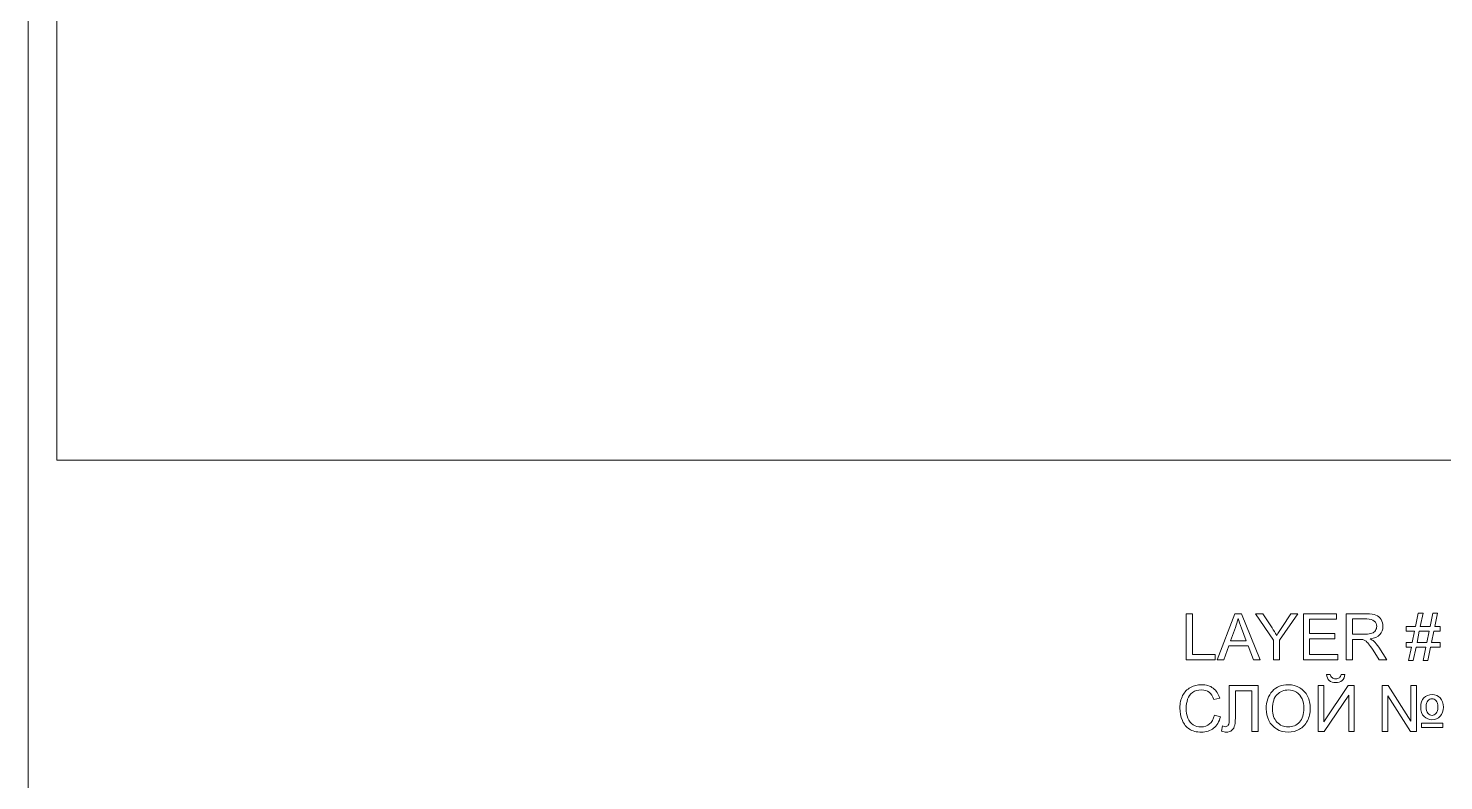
# Model space of a CAD drawing. Header units: millimetres. Extents: x -712 to 738, y -887 to 928.
# Drawn here: x -712.5 to -463.1, y -249.2 to -116.7 of the extents above; entities that cross this region are included whole.
import ezdxf

# ---------------------------------------------------------------- set-up
doc = ezdxf.new("R2010")
doc.units = ezdxf.units.MM
doc.header["$MEASUREMENT"] = 0
doc.layers.add('layer 1', color=7, linetype='Continuous')

msp = doc.modelspace()

# ---------------------------------------------------------------- linework, layer by layer
at = {"layer": 'layer 1', "lineweight": 9}
for points, knots in [([(-681.7377, -887.4186), (-681.7377, -887.4186), (706.7376, -887.4186), (706.7376, -887.4186), (706.7376, -887.4186), (723.657, -887.4186), (737.5, -873.5754), (737.5, -856.6561), (737.5, -856.6561), (737.5, -856.6561), (737.5, 556.8187), (737.5, 556.8187), (737.5, 556.8187), (737.5, 573.7381), (723.657, 587.5812), (706.7376, 587.5812), (706.7376, 587.5812), (706.7376, 587.5812), (-681.7377, 587.5812), (-681.7377, 587.5812), (-681.7377, 587.5812), (-698.657, 587.5812), (-712.5, 573.7381), (-712.5, 556.8187), (-712.5, 556.8187), (-712.5, 556.8187), (-712.5, -856.6561), (-712.5, -856.6561), (-712.5, -856.6561), (-712.5, -873.5754), (-698.657, -887.4186), (-681.7377, -887.4186)], [0, 0, 0, 0, 0.11111111, 0.11111111, 0.11111111, 0.11111111, 0.22222222, 0.22222222, 0.22222222, 0.22222222, 0.33333333, 0.33333333, 0.33333333, 0.33333333, 0.44444444, 0.44444444, 0.44444444, 0.44444444, 0.55555556, 0.55555556, 0.55555556, 0.55555556, 0.66666667, 0.66666667, 0.66666667, 0.66666667, 0.77777778, 0.77777778, 0.77777778, 0.77777778, 1, 1, 1, 1]), ([(-707.5, -192.7402), (-707.5, -192.7402), (-247.5, -192.7402), (-247.5, -192.7402), (-247.5, -192.7402), (-247.5, -192.7402), (-247.5, 87.2598), (-247.5, 87.2598), (-247.5, 87.2598), (-247.5, 87.2598), (-707.5, 87.2598), (-707.5, 87.2598), (-707.5, 87.2598), (-707.5, 87.2598), (-707.5, -192.7402), (-707.5, -192.7402)], [0, 0, 0, 0, 0.2, 0.2, 0.2, 0.2, 0.4, 0.4, 0.4, 0.4, 0.6, 0.6, 0.6, 0.6, 1, 1, 1, 1])]:
    msp.add_open_spline(points, degree=3, knots=knots, dxfattribs=at)
at = {"layer": 'layer 1', "color": 250, "lineweight": 9}
for points, knots in [([(-508.4726, -227.8837), (-508.4726, -227.8837), (-508.4726, -219.8008), (-508.4726, -219.8008), (-508.4726, -219.8008), (-508.4726, -219.8008), (-507.3972, -219.8008), (-507.3972, -219.8008), (-507.3972, -219.8008), (-507.3972, -219.8008), (-507.3972, -226.9354), (-507.3972, -226.9354), (-507.3972, -226.9354), (-507.3972, -226.9354), (-503.4126, -226.9354), (-503.4126, -226.9354), (-503.4126, -226.9354), (-503.4126, -226.9354), (-503.4126, -227.8837), (-503.4126, -227.8837), (-503.4126, -227.8837), (-503.4126, -227.8837), (-508.4726, -227.8837), (-508.4726, -227.8837)], [0, 0, 0, 0, 0.14285714, 0.14285714, 0.14285714, 0.14285714, 0.28571429, 0.28571429, 0.28571429, 0.28571429, 0.42857143, 0.42857143, 0.42857143, 0.42857143, 0.57142857, 0.57142857, 0.57142857, 0.57142857, 0.71428571, 0.71428571, 0.71428571, 0.71428571, 1, 1, 1, 1]), ([(-503.0201, -227.8837), (-503.0201, -227.8837), (-499.9109, -219.8008), (-499.9109, -219.8008), (-499.9109, -219.8008), (-499.9109, -219.8008), (-498.7317, -219.8008), (-498.7317, -219.8008), (-498.7317, -219.8008), (-498.7317, -219.8008), (-495.432, -227.8837), (-495.432, -227.8837), (-495.432, -227.8837), (-495.432, -227.8837), (-496.6526, -227.8837), (-496.6526, -227.8837), (-496.6526, -227.8837), (-496.6526, -227.8837), (-497.5903, -225.434), (-497.5903, -225.434), (-497.5903, -225.434), (-497.5903, -225.434), (-501.0033, -225.434), (-501.0033, -225.434), (-501.0033, -225.434), (-501.0033, -225.434), (-501.8825, -227.8837), (-501.8825, -227.8837), (-501.8825, -227.8837), (-501.8825, -227.8837), (-503.0201, -227.8837), (-503.0201, -227.8837)], [0, 0, 0, 0, 0.11111111, 0.11111111, 0.11111111, 0.11111111, 0.22222222, 0.22222222, 0.22222222, 0.22222222, 0.33333333, 0.33333333, 0.33333333, 0.33333333, 0.44444444, 0.44444444, 0.44444444, 0.44444444, 0.55555556, 0.55555556, 0.55555556, 0.55555556, 0.66666667, 0.66666667, 0.66666667, 0.66666667, 0.77777778, 0.77777778, 0.77777778, 0.77777778, 1, 1, 1, 1]), ([(-500.6882, -224.5648), (-500.6882, -224.5648), (-497.9261, -224.5648), (-497.9261, -224.5648), (-497.9261, -224.5648), (-497.9261, -224.5648), (-498.7714, -222.3239), (-498.7714, -222.3239), (-498.7714, -222.3239), (-499.0261, -221.6428), (-499.2185, -221.0803), (-499.3524, -220.6362), (-499.3524, -220.6362), (-499.4638, -221.163), (-499.6129, -221.6804), (-499.7996, -222.1922), (-499.7996, -222.1922), (-499.7996, -222.1922), (-500.6882, -224.5648), (-500.6882, -224.5648)], [0, 0, 0, 0, 0.16666667, 0.16666667, 0.16666667, 0.16666667, 0.33333333, 0.33333333, 0.33333333, 0.33333333, 0.5, 0.5, 0.5, 0.5, 0.66666667, 0.66666667, 0.66666667, 0.66666667, 1, 1, 1, 1]), ([(-493.136, -227.8837), (-493.136, -227.8837), (-493.136, -224.4594), (-493.136, -224.4594), (-493.136, -224.4594), (-493.136, -224.4594), (-496.2603, -219.8008), (-496.2603, -219.8008), (-496.2603, -219.8008), (-496.2603, -219.8008), (-494.9698, -219.8008), (-494.9698, -219.8008), (-494.9698, -219.8008), (-494.9698, -219.8008), (-493.368, -222.2468), (-493.368, -222.2468), (-493.368, -222.2468), (-493.0699, -222.7002), (-492.7925, -223.1537), (-492.5398, -223.6071), (-492.5398, -223.6071), (-492.2927, -223.1838), (-491.9927, -222.7096), (-491.6436, -222.1828), (-491.6436, -222.1828), (-491.6436, -222.1828), (-490.0739, -219.8008), (-490.0739, -219.8008), (-490.0739, -219.8008), (-490.0739, -219.8008), (-488.8231, -219.8008), (-488.8231, -219.8008), (-488.8231, -219.8008), (-488.8231, -219.8008), (-492.0605, -224.4594), (-492.0605, -224.4594), (-492.0605, -224.4594), (-492.0605, -224.4594), (-492.0605, -227.8837), (-492.0605, -227.8837), (-492.0605, -227.8837), (-492.0605, -227.8837), (-493.136, -227.8837), (-493.136, -227.8837)], [0, 0, 0, 0, 0.08333333, 0.08333333, 0.08333333, 0.08333333, 0.16666667, 0.16666667, 0.16666667, 0.16666667, 0.25, 0.25, 0.25, 0.25, 0.33333333, 0.33333333, 0.33333333, 0.33333333, 0.41666667, 0.41666667, 0.41666667, 0.41666667, 0.5, 0.5, 0.5, 0.5, 0.58333333, 0.58333333, 0.58333333, 0.58333333, 0.66666667, 0.66666667, 0.66666667, 0.66666667, 0.75, 0.75, 0.75, 0.75, 0.83333333, 0.83333333, 0.83333333, 0.83333333, 1, 1, 1, 1]), ([(-487.8477, -227.8837), (-487.8477, -227.8837), (-487.8477, -219.8008), (-487.8477, -219.8008), (-487.8477, -219.8008), (-487.8477, -219.8008), (-481.9952, -219.8008), (-481.9952, -219.8008), (-481.9952, -219.8008), (-481.9952, -219.8008), (-481.9952, -220.7491), (-481.9952, -220.7491), (-481.9952, -220.7491), (-481.9952, -220.7491), (-486.7722, -220.7491), (-486.7722, -220.7491), (-486.7722, -220.7491), (-486.7722, -220.7491), (-486.7722, -223.2327), (-486.7722, -223.2327), (-486.7722, -223.2327), (-486.7722, -223.2327), (-482.3009, -223.2327), (-482.3009, -223.2327), (-482.3009, -223.2327), (-482.3009, -223.2327), (-482.3009, -224.1809), (-482.3009, -224.1809), (-482.3009, -224.1809), (-482.3009, -224.1809), (-486.7722, -224.1809), (-486.7722, -224.1809), (-486.7722, -224.1809), (-486.7722, -224.1809), (-486.7722, -226.9354), (-486.7722, -226.9354), (-486.7722, -226.9354), (-486.7722, -226.9354), (-481.8028, -226.9354), (-481.8028, -226.9354), (-481.8028, -226.9354), (-481.8028, -226.9354), (-481.8028, -227.8837), (-481.8028, -227.8837), (-481.8028, -227.8837), (-481.8028, -227.8837), (-487.8477, -227.8837), (-487.8477, -227.8837)], [0, 0, 0, 0, 0.07692308, 0.07692308, 0.07692308, 0.07692308, 0.15384615, 0.15384615, 0.15384615, 0.15384615, 0.23076923, 0.23076923, 0.23076923, 0.23076923, 0.30769231, 0.30769231, 0.30769231, 0.30769231, 0.38461538, 0.38461538, 0.38461538, 0.38461538, 0.46153846, 0.46153846, 0.46153846, 0.46153846, 0.53846154, 0.53846154, 0.53846154, 0.53846154, 0.61538462, 0.61538462, 0.61538462, 0.61538462, 0.69230769, 0.69230769, 0.69230769, 0.69230769, 0.76923077, 0.76923077, 0.76923077, 0.76923077, 0.84615385, 0.84615385, 0.84615385, 0.84615385, 1, 1, 1, 1]), ([(-480.2973, -227.8837), (-480.2973, -227.8837), (-480.2973, -219.8008), (-480.2973, -219.8008), (-480.2973, -219.8008), (-480.2973, -219.8008), (-476.705, -219.8008), (-476.705, -219.8008), (-476.705, -219.8008), (-475.9824, -219.8008), (-475.4334, -219.8742), (-475.058, -220.0191), (-475.058, -220.0191), (-474.6826, -220.164), (-474.3825, -220.4199), (-474.158, -220.7867), (-474.158, -220.7867), (-473.9335, -221.1536), (-473.8222, -221.56), (-473.8222, -222.0041), (-473.8222, -222.0041), (-473.8222, -222.5779), (-474.009, -223.0615), (-474.3806, -223.4547), (-474.3806, -223.4547), (-474.7523, -223.8479), (-475.3259, -224.0963), (-476.1031, -224.2035), (-476.1031, -224.2035), (-475.8183, -224.339), (-475.6032, -224.4745), (-475.4561, -224.6062), (-475.4561, -224.6062), (-475.1429, -224.8921), (-474.8467, -225.2515), (-474.5693, -225.6824), (-474.5693, -225.6824), (-474.5693, -225.6824), (-473.1676, -227.8837), (-473.1676, -227.8837), (-473.1676, -227.8837), (-473.1676, -227.8837), (-474.5071, -227.8837), (-474.5071, -227.8837), (-474.5071, -227.8837), (-474.5071, -227.8837), (-475.5787, -226.2017), (-475.5787, -226.2017), (-475.5787, -226.2017), (-475.89, -225.7143), (-476.1485, -225.3437), (-476.3503, -225.0859), (-476.3503, -225.0859), (-476.5541, -224.8282), (-476.7352, -224.6494), (-476.8956, -224.5459), (-476.8956, -224.5459), (-477.0541, -224.4443), (-477.2182, -224.3729), (-477.3843, -224.3315), (-477.3843, -224.3315), (-477.505, -224.307), (-477.703, -224.2938), (-477.9804, -224.2938), (-477.9804, -224.2938), (-477.9804, -224.2938), (-479.2218, -224.2938), (-479.2218, -224.2938), (-479.2218, -224.2938), (-479.2218, -224.2938), (-479.2218, -227.8837), (-479.2218, -227.8837), (-479.2218, -227.8837), (-479.2218, -227.8837), (-480.2973, -227.8837), (-480.2973, -227.8837)], [0, 0, 0, 0, 0.05, 0.05, 0.05, 0.05, 0.1, 0.1, 0.1, 0.1, 0.15, 0.15, 0.15, 0.15, 0.2, 0.2, 0.2, 0.2, 0.25, 0.25, 0.25, 0.25, 0.3, 0.3, 0.3, 0.3, 0.35, 0.35, 0.35, 0.35, 0.4, 0.4, 0.4, 0.4, 0.45, 0.45, 0.45, 0.45, 0.5, 0.5, 0.5, 0.5, 0.55, 0.55, 0.55, 0.55, 0.6, 0.6, 0.6, 0.6, 0.65, 0.65, 0.65, 0.65, 0.7, 0.7, 0.7, 0.7, 0.75, 0.75, 0.75, 0.75, 0.8, 0.8, 0.8, 0.8, 0.85, 0.85, 0.85, 0.85, 0.9, 0.9, 0.9, 0.9, 1, 1, 1, 1]), ([(-479.2218, -223.3681), (-479.2218, -223.3681), (-476.9201, -223.3681), (-476.9201, -223.3681), (-476.9201, -223.3681), (-476.4295, -223.3681), (-476.0485, -223.3173), (-475.773, -223.2157), (-475.773, -223.2157), (-475.4976, -223.116), (-475.2881, -222.9542), (-475.1466, -222.7303), (-475.1466, -222.7303), (-475.0032, -222.5083), (-474.9315, -222.2675), (-474.9315, -222.0059), (-474.9315, -222.0059), (-474.9315, -221.624), (-475.0693, -221.3079), (-475.3467, -221.0614), (-475.3467, -221.0614), (-475.6239, -220.815), (-476.0616, -220.6927), (-476.6598, -220.6927), (-476.6598, -220.6927), (-476.6598, -220.6927), (-479.2218, -220.6927), (-479.2218, -220.6927), (-479.2218, -220.6927), (-479.2218, -220.6927), (-479.2218, -223.3681), (-479.2218, -223.3681)], [0, 0, 0, 0, 0.11111111, 0.11111111, 0.11111111, 0.11111111, 0.22222222, 0.22222222, 0.22222222, 0.22222222, 0.33333333, 0.33333333, 0.33333333, 0.33333333, 0.44444444, 0.44444444, 0.44444444, 0.44444444, 0.55555556, 0.55555556, 0.55555556, 0.55555556, 0.66666667, 0.66666667, 0.66666667, 0.66666667, 0.77777778, 0.77777778, 0.77777778, 0.77777778, 1, 1, 1, 1]), ([(-469.3056, -228.0192), (-469.3056, -228.0192), (-468.8245, -225.6711), (-468.8245, -225.6711), (-468.8245, -225.6711), (-468.8245, -225.6711), (-469.7583, -225.6711), (-469.7583, -225.6711), (-469.7583, -225.6711), (-469.7583, -225.6711), (-469.7583, -224.847), (-469.7583, -224.847), (-469.7583, -224.847), (-469.7583, -224.847), (-468.6565, -224.847), (-468.6565, -224.847), (-468.6565, -224.847), (-468.6565, -224.847), (-468.2471, -222.8489), (-468.2471, -222.8489), (-468.2471, -222.8489), (-468.2471, -222.8489), (-469.7583, -222.8489), (-469.7583, -222.8489), (-469.7583, -222.8489), (-469.7583, -222.8489), (-469.7583, -222.0248), (-469.7583, -222.0248), (-469.7583, -222.0248), (-469.7583, -222.0248), (-468.0792, -222.0248), (-468.0792, -222.0248), (-468.0792, -222.0248), (-468.0792, -222.0248), (-467.5962, -219.6654), (-467.5962, -219.6654), (-467.5962, -219.6654), (-467.5962, -219.6654), (-466.7661, -219.6654), (-466.7661, -219.6654), (-466.7661, -219.6654), (-466.7661, -219.6654), (-467.2491, -222.0248), (-467.2491, -222.0248), (-467.2491, -222.0248), (-467.2491, -222.0248), (-465.5228, -222.0248), (-465.5228, -222.0248), (-465.5228, -222.0248), (-465.5228, -222.0248), (-465.0398, -219.6654), (-465.0398, -219.6654), (-465.0398, -219.6654), (-465.0398, -219.6654), (-464.2116, -219.6654), (-464.2116, -219.6654), (-464.2116, -219.6654), (-464.2116, -219.6654), (-464.6945, -222.0248), (-464.6945, -222.0248), (-464.6945, -222.0248), (-464.6945, -222.0248), (-463.7361, -222.0248), (-463.7361, -222.0248), (-463.7361, -222.0248), (-463.7361, -222.0248), (-463.7361, -222.8489), (-463.7361, -222.8489), (-463.7361, -222.8489), (-463.7361, -222.8489), (-464.8625, -222.8489), (-464.8625, -222.8489), (-464.8625, -222.8489), (-464.8625, -222.8489), (-465.2718, -224.847), (-465.2718, -224.847), (-465.2718, -224.847), (-465.2718, -224.847), (-463.7361, -224.847), (-463.7361, -224.847), (-463.7361, -224.847), (-463.7361, -224.847), (-463.7361, -225.6711), (-463.7361, -225.6711), (-463.7361, -225.6711), (-463.7361, -225.6711), (-465.4398, -225.6711), (-465.4398, -225.6711), (-465.4398, -225.6711), (-465.4398, -225.6711), (-465.9209, -228.0192), (-465.9209, -228.0192), (-465.9209, -228.0192), (-465.9209, -228.0192), (-466.751, -228.0192), (-466.751, -228.0192), (-466.751, -228.0192), (-466.751, -228.0192), (-466.2699, -225.6711), (-466.2699, -225.6711), (-466.2699, -225.6711), (-466.2699, -225.6711), (-467.9962, -225.6711), (-467.9962, -225.6711), (-467.9962, -225.6711), (-467.9962, -225.6711), (-468.4773, -228.0192), (-468.4773, -228.0192), (-468.4773, -228.0192), (-468.4773, -228.0192), (-469.3056, -228.0192), (-469.3056, -228.0192)], [0, 0, 0, 0, 0.03448276, 0.03448276, 0.03448276, 0.03448276, 0.06896552, 0.06896552, 0.06896552, 0.06896552, 0.10344828, 0.10344828, 0.10344828, 0.10344828, 0.13793103, 0.13793103, 0.13793103, 0.13793103, 0.17241379, 0.17241379, 0.17241379, 0.17241379, 0.20689655, 0.20689655, 0.20689655, 0.20689655, 0.24137931, 0.24137931, 0.24137931, 0.24137931, 0.27586207, 0.27586207, 0.27586207, 0.27586207, 0.31034483, 0.31034483, 0.31034483, 0.31034483, 0.34482759, 0.34482759, 0.34482759, 0.34482759, 0.37931034, 0.37931034, 0.37931034, 0.37931034, 0.4137931, 0.4137931, 0.4137931, 0.4137931, 0.44827586, 0.44827586, 0.44827586, 0.44827586, 0.48275862, 0.48275862, 0.48275862, 0.48275862, 0.51724138, 0.51724138, 0.51724138, 0.51724138, 0.55172414, 0.55172414, 0.55172414, 0.55172414, 0.5862069, 0.5862069, 0.5862069, 0.5862069, 0.62068966, 0.62068966, 0.62068966, 0.62068966, 0.65517241, 0.65517241, 0.65517241, 0.65517241, 0.68965517, 0.68965517, 0.68965517, 0.68965517, 0.72413793, 0.72413793, 0.72413793, 0.72413793, 0.75862069, 0.75862069, 0.75862069, 0.75862069, 0.79310345, 0.79310345, 0.79310345, 0.79310345, 0.82758621, 0.82758621, 0.82758621, 0.82758621, 0.86206897, 0.86206897, 0.86206897, 0.86206897, 0.89655172, 0.89655172, 0.89655172, 0.89655172, 0.93103448, 0.93103448, 0.93103448, 0.93103448, 1, 1, 1, 1]), ([(-467.8283, -224.847), (-467.8283, -224.847), (-466.102, -224.847), (-466.102, -224.847), (-466.102, -224.847), (-466.102, -224.847), (-465.6926, -222.8489), (-465.6926, -222.8489), (-465.6926, -222.8489), (-465.6926, -222.8489), (-467.4189, -222.8489), (-467.4189, -222.8489), (-467.4189, -222.8489), (-467.4189, -222.8489), (-467.8283, -224.847), (-467.8283, -224.847)], [0, 0, 0, 0, 0.2, 0.2, 0.2, 0.2, 0.4, 0.4, 0.4, 0.4, 0.6, 0.6, 0.6, 0.6, 1, 1, 1, 1]), ([(-481.198, -230.4708), (-481.198, -230.4708), (-480.5189, -230.4708), (-480.5189, -230.4708), (-480.5189, -230.4708), (-480.5736, -230.9355), (-480.7434, -231.293), (-481.0264, -231.5413), (-481.0264, -231.5413), (-481.3093, -231.7916), (-481.6849, -231.9157), (-482.1547, -231.9157), (-482.1547, -231.9157), (-482.6262, -231.9157), (-483.0036, -231.7916), (-483.2848, -231.5451), (-483.2848, -231.5451), (-483.5658, -231.2967), (-483.7356, -230.9392), (-483.7903, -230.4708), (-483.7903, -230.4708), (-483.7903, -230.4708), (-483.1112, -230.4708), (-483.1112, -230.4708), (-483.1112, -230.4708), (-483.0602, -230.7248), (-482.9565, -230.9148), (-482.8036, -231.039), (-482.8036, -231.039), (-482.6508, -231.165), (-482.4432, -231.2271), (-482.1848, -231.2271), (-482.1848, -231.2271), (-481.8848, -231.2271), (-481.6584, -231.1669), (-481.5056, -231.0446), (-481.5056, -231.0446), (-481.3528, -230.9242), (-481.249, -230.7323), (-481.198, -230.4708)], [0, 0, 0, 0, 0.09090909, 0.09090909, 0.09090909, 0.09090909, 0.18181818, 0.18181818, 0.18181818, 0.18181818, 0.27272727, 0.27272727, 0.27272727, 0.27272727, 0.36363636, 0.36363636, 0.36363636, 0.36363636, 0.45454545, 0.45454545, 0.45454545, 0.45454545, 0.54545455, 0.54545455, 0.54545455, 0.54545455, 0.63636364, 0.63636364, 0.63636364, 0.63636364, 0.72727273, 0.72727273, 0.72727273, 0.72727273, 0.81818182, 0.81818182, 0.81818182, 0.81818182, 1, 1, 1, 1]), ([(-503.523, -237.6599), (-503.523, -237.6599), (-502.4476, -237.9308), (-502.4476, -237.9308), (-502.4476, -237.9308), (-502.6722, -238.8095), (-503.0759, -239.4774), (-503.6589, -239.9384), (-503.6589, -239.9384), (-504.2419, -240.3993), (-504.955, -240.6308), (-505.7983, -240.6308), (-505.7983, -240.6308), (-506.6699, -240.6308), (-507.3794, -240.4539), (-507.9265, -240.0983), (-507.9265, -240.0983), (-508.4736, -239.7446), (-508.8887, -239.2309), (-509.1736, -238.5593), (-509.1736, -238.5593), (-509.4585, -237.8857), (-509.6019, -237.1651), (-509.6019, -236.3937), (-509.6019, -236.3937), (-509.6019, -235.5526), (-509.4414, -234.8189), (-509.1188, -234.1923), (-509.1188, -234.1923), (-508.7963, -233.5658), (-508.3378, -233.0898), (-507.7435, -232.7643), (-507.7435, -232.7643), (-507.1491, -232.4388), (-506.4945, -232.277), (-505.7814, -232.277), (-505.7814, -232.277), (-504.9701, -232.277), (-504.289, -232.4821), (-503.7381, -232.8941), (-503.7381, -232.8941), (-503.1853, -233.3062), (-502.8004, -233.8838), (-502.5834, -234.6288), (-502.5834, -234.6288), (-502.5834, -234.6288), (-503.6362, -234.8772), (-503.6362, -234.8772), (-503.6362, -234.8772), (-503.823, -234.2902), (-504.0966, -233.8612), (-504.4531, -233.594), (-504.4531, -233.594), (-504.8097, -233.325), (-505.2588, -233.1914), (-505.8002, -233.1914), (-505.8002, -233.1914), (-506.4209, -233.1914), (-506.9417, -233.34), (-507.3586, -233.6373), (-507.3586, -233.6373), (-507.7756, -233.9346), (-508.0699, -234.3353), (-508.2377, -234.8358), (-508.2377, -234.8358), (-508.4076, -235.3382), (-508.4924, -235.8556), (-508.4924, -236.388), (-508.4924, -236.388), (-508.4924, -237.0748), (-508.3925, -237.675), (-508.1925, -238.1867), (-508.1925, -238.1867), (-507.9925, -238.7004), (-507.6812, -239.0823), (-507.2586, -239.3363), (-507.2586, -239.3363), (-506.836, -239.5903), (-506.3794, -239.7164), (-505.887, -239.7164), (-505.887, -239.7164), (-505.287, -239.7164), (-504.7814, -239.5433), (-504.3663, -239.199), (-504.3663, -239.199), (-503.9513, -238.8528), (-503.6702, -238.341), (-503.523, -237.6599)], [0, 0, 0, 0, 0.04347826, 0.04347826, 0.04347826, 0.04347826, 0.08695652, 0.08695652, 0.08695652, 0.08695652, 0.13043478, 0.13043478, 0.13043478, 0.13043478, 0.17391304, 0.17391304, 0.17391304, 0.17391304, 0.2173913, 0.2173913, 0.2173913, 0.2173913, 0.26086957, 0.26086957, 0.26086957, 0.26086957, 0.30434783, 0.30434783, 0.30434783, 0.30434783, 0.34782609, 0.34782609, 0.34782609, 0.34782609, 0.39130435, 0.39130435, 0.39130435, 0.39130435, 0.43478261, 0.43478261, 0.43478261, 0.43478261, 0.47826087, 0.47826087, 0.47826087, 0.47826087, 0.52173913, 0.52173913, 0.52173913, 0.52173913, 0.56521739, 0.56521739, 0.56521739, 0.56521739, 0.60869565, 0.60869565, 0.60869565, 0.60869565, 0.65217391, 0.65217391, 0.65217391, 0.65217391, 0.69565217, 0.69565217, 0.69565217, 0.69565217, 0.73913043, 0.73913043, 0.73913043, 0.73913043, 0.7826087, 0.7826087, 0.7826087, 0.7826087, 0.82608696, 0.82608696, 0.82608696, 0.82608696, 0.86956522, 0.86956522, 0.86956522, 0.86956522, 0.91304348, 0.91304348, 0.91304348, 0.91304348, 1, 1, 1, 1]), ([(-500.8967, -232.4124), (-500.8967, -232.4124), (-495.8367, -232.4124), (-495.8367, -232.4124), (-495.8367, -232.4124), (-495.8367, -232.4124), (-495.8367, -240.4953), (-495.8367, -240.4953), (-495.8367, -240.4953), (-495.8367, -240.4953), (-496.9121, -240.4953), (-496.9121, -240.4953), (-496.9121, -240.4953), (-496.9121, -240.4953), (-496.9121, -233.3607), (-496.9121, -233.3607), (-496.9121, -233.3607), (-496.9121, -233.3607), (-499.8213, -233.3607), (-499.8213, -233.3607), (-499.8213, -233.3607), (-499.8213, -233.3607), (-499.8213, -237.5244), (-499.8213, -237.5244), (-499.8213, -237.5244), (-499.8213, -238.3711), (-499.8609, -238.9901), (-499.9402, -239.3833), (-499.9402, -239.3833), (-500.0195, -239.7785), (-500.1873, -240.0833), (-500.442, -240.3034), (-500.442, -240.3034), (-500.6967, -240.5216), (-501.0212, -240.6308), (-501.4118, -240.6308), (-501.4118, -240.6308), (-501.6495, -240.6308), (-501.9344, -240.5818), (-502.2664, -240.484), (-502.2664, -240.484), (-502.2664, -240.484), (-502.074, -239.5357), (-502.074, -239.5357), (-502.074, -239.5357), (-501.8985, -239.6261), (-501.7476, -239.6712), (-501.6231, -239.6712), (-501.6231, -239.6712), (-501.3816, -239.6712), (-501.1986, -239.5809), (-501.0779, -239.3984), (-501.0779, -239.3984), (-500.9571, -239.2159), (-500.8967, -238.7869), (-500.8967, -238.1096), (-500.8967, -238.1096), (-500.8967, -238.1096), (-500.8967, -232.4124), (-500.8967, -232.4124)], [0, 0, 0, 0, 0.0625, 0.0625, 0.0625, 0.0625, 0.125, 0.125, 0.125, 0.125, 0.1875, 0.1875, 0.1875, 0.1875, 0.25, 0.25, 0.25, 0.25, 0.3125, 0.3125, 0.3125, 0.3125, 0.375, 0.375, 0.375, 0.375, 0.4375, 0.4375, 0.4375, 0.4375, 0.5, 0.5, 0.5, 0.5, 0.5625, 0.5625, 0.5625, 0.5625, 0.625, 0.625, 0.625, 0.625, 0.6875, 0.6875, 0.6875, 0.6875, 0.75, 0.75, 0.75, 0.75, 0.8125, 0.8125, 0.8125, 0.8125, 0.875, 0.875, 0.875, 0.875, 1, 1, 1, 1]), ([(-494.3952, -236.5611), (-494.3952, -235.2215), (-494.033, -234.1716), (-493.3105, -233.4134), (-493.3105, -233.4134), (-492.5879, -232.6552), (-491.6558, -232.277), (-490.5125, -232.277), (-490.5125, -232.277), (-489.7635, -232.277), (-489.09, -232.4557), (-488.4881, -232.8113), (-488.4881, -232.8113), (-487.8882, -233.1669), (-487.4297, -233.6636), (-487.1147, -234.3015), (-487.1147, -234.3015), (-486.7996, -234.9374), (-486.6411, -235.6599), (-486.6411, -236.467), (-486.6411, -236.467), (-486.6411, -237.2855), (-486.8071, -238.0193), (-487.1391, -238.6646), (-487.1391, -238.6646), (-487.4712, -239.3118), (-487.941, -239.801), (-488.5485, -240.1322), (-488.5485, -240.1322), (-489.1579, -240.4652), (-489.8145, -240.6308), (-490.5182, -240.6308), (-490.5182, -240.6308), (-491.2823, -240.6308), (-491.9634, -240.4464), (-492.5652, -240.0795), (-492.5652, -240.0795), (-493.1652, -239.7126), (-493.6217, -239.2121), (-493.9312, -238.5762), (-493.9312, -238.5762), (-494.2406, -237.9421), (-494.3952, -237.2704), (-494.3952, -236.5611)], [0, 0, 0, 0, 0.08333333, 0.08333333, 0.08333333, 0.08333333, 0.16666667, 0.16666667, 0.16666667, 0.16666667, 0.25, 0.25, 0.25, 0.25, 0.33333333, 0.33333333, 0.33333333, 0.33333333, 0.41666667, 0.41666667, 0.41666667, 0.41666667, 0.5, 0.5, 0.5, 0.5, 0.58333333, 0.58333333, 0.58333333, 0.58333333, 0.66666667, 0.66666667, 0.66666667, 0.66666667, 0.75, 0.75, 0.75, 0.75, 0.83333333, 0.83333333, 0.83333333, 0.83333333, 1, 1, 1, 1]), ([(-493.2859, -236.5799), (-493.2859, -237.5527), (-493.0237, -238.3184), (-492.4991, -238.8772), (-492.4991, -238.8772), (-491.9747, -239.436), (-491.3163, -239.7164), (-490.5238, -239.7164), (-490.5238, -239.7164), (-489.7164, -239.7164), (-489.0542, -239.4341), (-488.5316, -238.8697), (-488.5316, -238.8697), (-488.0108, -238.3053), (-487.7504, -237.5037), (-487.7504, -236.4652), (-487.7504, -236.4652), (-487.7504, -235.8085), (-487.8618, -235.2347), (-488.0844, -234.7455), (-488.0844, -234.7455), (-488.307, -234.2563), (-488.6334, -233.8762), (-489.0617, -233.6072), (-489.0617, -233.6072), (-489.4919, -233.3381), (-489.9729, -233.2027), (-490.5069, -233.2027), (-490.5069, -233.2027), (-491.2654, -233.2027), (-491.918, -233.4623), (-492.4652, -233.9816), (-492.4652, -233.9816), (-493.0123, -234.5009), (-493.2859, -235.3664), (-493.2859, -236.5799)], [0, 0, 0, 0, 0.1, 0.1, 0.1, 0.1, 0.2, 0.2, 0.2, 0.2, 0.3, 0.3, 0.3, 0.3, 0.4, 0.4, 0.4, 0.4, 0.5, 0.5, 0.5, 0.5, 0.6, 0.6, 0.6, 0.6, 0.7, 0.7, 0.7, 0.7, 0.8, 0.8, 0.8, 0.8, 1, 1, 1, 1]), ([(-485.2393, -232.4124), (-485.2393, -232.4124), (-484.2657, -232.4124), (-484.2657, -232.4124), (-484.2657, -232.4124), (-484.2657, -232.4124), (-484.2657, -238.8133), (-484.2657, -238.8133), (-484.2657, -238.8133), (-484.2657, -238.8133), (-479.951, -232.4124), (-479.951, -232.4124), (-479.951, -232.4124), (-479.951, -232.4124), (-478.8888, -232.4124), (-478.8888, -232.4124), (-478.8888, -232.4124), (-478.8888, -232.4124), (-478.8888, -240.4953), (-478.8888, -240.4953), (-478.8888, -240.4953), (-478.8888, -240.4953), (-479.8623, -240.4953), (-479.8623, -240.4953), (-479.8623, -240.4953), (-479.8623, -240.4953), (-479.8623, -234.1114), (-479.8623, -234.1114), (-479.8623, -234.1114), (-479.8623, -234.1114), (-484.1658, -240.4953), (-484.1658, -240.4953), (-484.1658, -240.4953), (-484.1658, -240.4953), (-485.2393, -240.4953), (-485.2393, -240.4953), (-485.2393, -240.4953), (-485.2393, -240.4953), (-485.2393, -232.4124), (-485.2393, -232.4124)], [0, 0, 0, 0, 0.09090909, 0.09090909, 0.09090909, 0.09090909, 0.18181818, 0.18181818, 0.18181818, 0.18181818, 0.27272727, 0.27272727, 0.27272727, 0.27272727, 0.36363636, 0.36363636, 0.36363636, 0.36363636, 0.45454545, 0.45454545, 0.45454545, 0.45454545, 0.54545455, 0.54545455, 0.54545455, 0.54545455, 0.63636364, 0.63636364, 0.63636364, 0.63636364, 0.72727273, 0.72727273, 0.72727273, 0.72727273, 0.81818182, 0.81818182, 0.81818182, 0.81818182, 1, 1, 1, 1]), ([(-473.9685, -232.4124), (-473.9685, -232.4124), (-472.9025, -232.4124), (-472.9025, -232.4124), (-472.9025, -232.4124), (-472.9025, -232.4124), (-468.9197, -238.6759), (-468.9197, -238.6759), (-468.9197, -238.6759), (-468.9197, -238.6759), (-468.9197, -232.4124), (-468.9197, -232.4124), (-468.9197, -232.4124), (-468.9197, -232.4124), (-467.9009, -232.4124), (-467.9009, -232.4124), (-467.9009, -232.4124), (-467.9009, -232.4124), (-467.9009, -240.4953), (-467.9009, -240.4953), (-467.9009, -240.4953), (-467.9009, -240.4953), (-468.9688, -240.4953), (-468.9688, -240.4953), (-468.9688, -240.4953), (-468.9688, -240.4953), (-472.961, -234.2601), (-472.961, -234.2601), (-472.961, -234.2601), (-472.961, -234.2601), (-472.961, -240.4953), (-472.961, -240.4953), (-472.961, -240.4953), (-472.961, -240.4953), (-473.9685, -240.4953), (-473.9685, -240.4953), (-473.9685, -240.4953), (-473.9685, -240.4953), (-473.9685, -232.4124), (-473.9685, -232.4124)], [0, 0, 0, 0, 0.09090909, 0.09090909, 0.09090909, 0.09090909, 0.18181818, 0.18181818, 0.18181818, 0.18181818, 0.27272727, 0.27272727, 0.27272727, 0.27272727, 0.36363636, 0.36363636, 0.36363636, 0.36363636, 0.45454545, 0.45454545, 0.45454545, 0.45454545, 0.54545455, 0.54545455, 0.54545455, 0.54545455, 0.63636364, 0.63636364, 0.63636364, 0.63636364, 0.72727273, 0.72727273, 0.72727273, 0.72727273, 0.81818182, 0.81818182, 0.81818182, 0.81818182, 1, 1, 1, 1]), ([(-467.1651, -236.1566), (-467.1651, -235.5037), (-466.9821, -234.9844), (-466.6161, -234.5968), (-466.6161, -234.5968), (-466.2482, -234.2093), (-465.7634, -234.0155), (-465.1596, -234.0155), (-465.1596, -234.0155), (-464.5578, -234.0155), (-464.0786, -234.2149), (-463.7201, -234.6138), (-463.7201, -234.6138), (-463.3598, -235.0108), (-463.1805, -235.547), (-463.1805, -236.2225), (-463.1805, -236.2225), (-463.1805, -236.9054), (-463.3654, -237.4454), (-463.7352, -237.8424), (-463.7352, -237.8424), (-464.1069, -238.2413), (-464.5956, -238.4407), (-465.203, -238.4407), (-465.203, -238.4407), (-465.7257, -238.4407), (-466.1841, -238.2601), (-466.5765, -237.9007), (-466.5765, -237.9007), (-466.969, -237.5414), (-467.1651, -236.96), (-467.1651, -236.1566)], [0, 0, 0, 0, 0.11111111, 0.11111111, 0.11111111, 0.11111111, 0.22222222, 0.22222222, 0.22222222, 0.22222222, 0.33333333, 0.33333333, 0.33333333, 0.33333333, 0.44444444, 0.44444444, 0.44444444, 0.44444444, 0.55555556, 0.55555556, 0.55555556, 0.55555556, 0.66666667, 0.66666667, 0.66666667, 0.66666667, 0.77777778, 0.77777778, 0.77777778, 0.77777778, 1, 1, 1, 1]), ([(-466.203, -236.1867), (-466.203, -236.6815), (-466.1048, -237.0559), (-465.9068, -237.3062), (-465.9068, -237.3062), (-465.7086, -237.5583), (-465.4653, -237.6844), (-465.1748, -237.6844), (-465.1748, -237.6844), (-464.9049, -237.6844), (-464.6654, -237.5639), (-464.4559, -237.3212), (-464.4559, -237.3212), (-464.2465, -237.0785), (-464.1427, -236.7116), (-464.1427, -236.2187), (-464.1427, -236.2187), (-464.1427, -235.7013), (-464.2502, -235.3269), (-464.4672, -235.0954), (-464.4672, -235.0954), (-464.6842, -234.864), (-464.922, -234.7492), (-465.1804, -234.7492), (-465.1804, -234.7492), (-465.4596, -234.7492), (-465.6992, -234.8697), (-465.9011, -235.1105), (-465.9011, -235.1105), (-466.103, -235.3494), (-466.203, -235.7088), (-466.203, -236.1867)], [0, 0, 0, 0, 0.11111111, 0.11111111, 0.11111111, 0.11111111, 0.22222222, 0.22222222, 0.22222222, 0.22222222, 0.33333333, 0.33333333, 0.33333333, 0.33333333, 0.44444444, 0.44444444, 0.44444444, 0.44444444, 0.55555556, 0.55555556, 0.55555556, 0.55555556, 0.66666667, 0.66666667, 0.66666667, 0.66666667, 0.77777778, 0.77777778, 0.77777778, 0.77777778, 1, 1, 1, 1]), ([(-467.0519, -239.0277), (-467.0519, -239.0277), (-463.2937, -239.0277), (-463.2937, -239.0277), (-463.2937, -239.0277), (-463.2937, -239.0277), (-463.2937, -239.8405), (-463.2937, -239.8405), (-463.2937, -239.8405), (-463.2937, -239.8405), (-467.0519, -239.8405), (-467.0519, -239.8405), (-467.0519, -239.8405), (-467.0519, -239.8405), (-467.0519, -239.0277), (-467.0519, -239.0277)], [0, 0, 0, 0, 0.2, 0.2, 0.2, 0.2, 0.4, 0.4, 0.4, 0.4, 0.6, 0.6, 0.6, 0.6, 1, 1, 1, 1])]:
    msp.add_open_spline(points, degree=3, knots=knots, dxfattribs=at)

doc.saveas('drawing.dxf')
